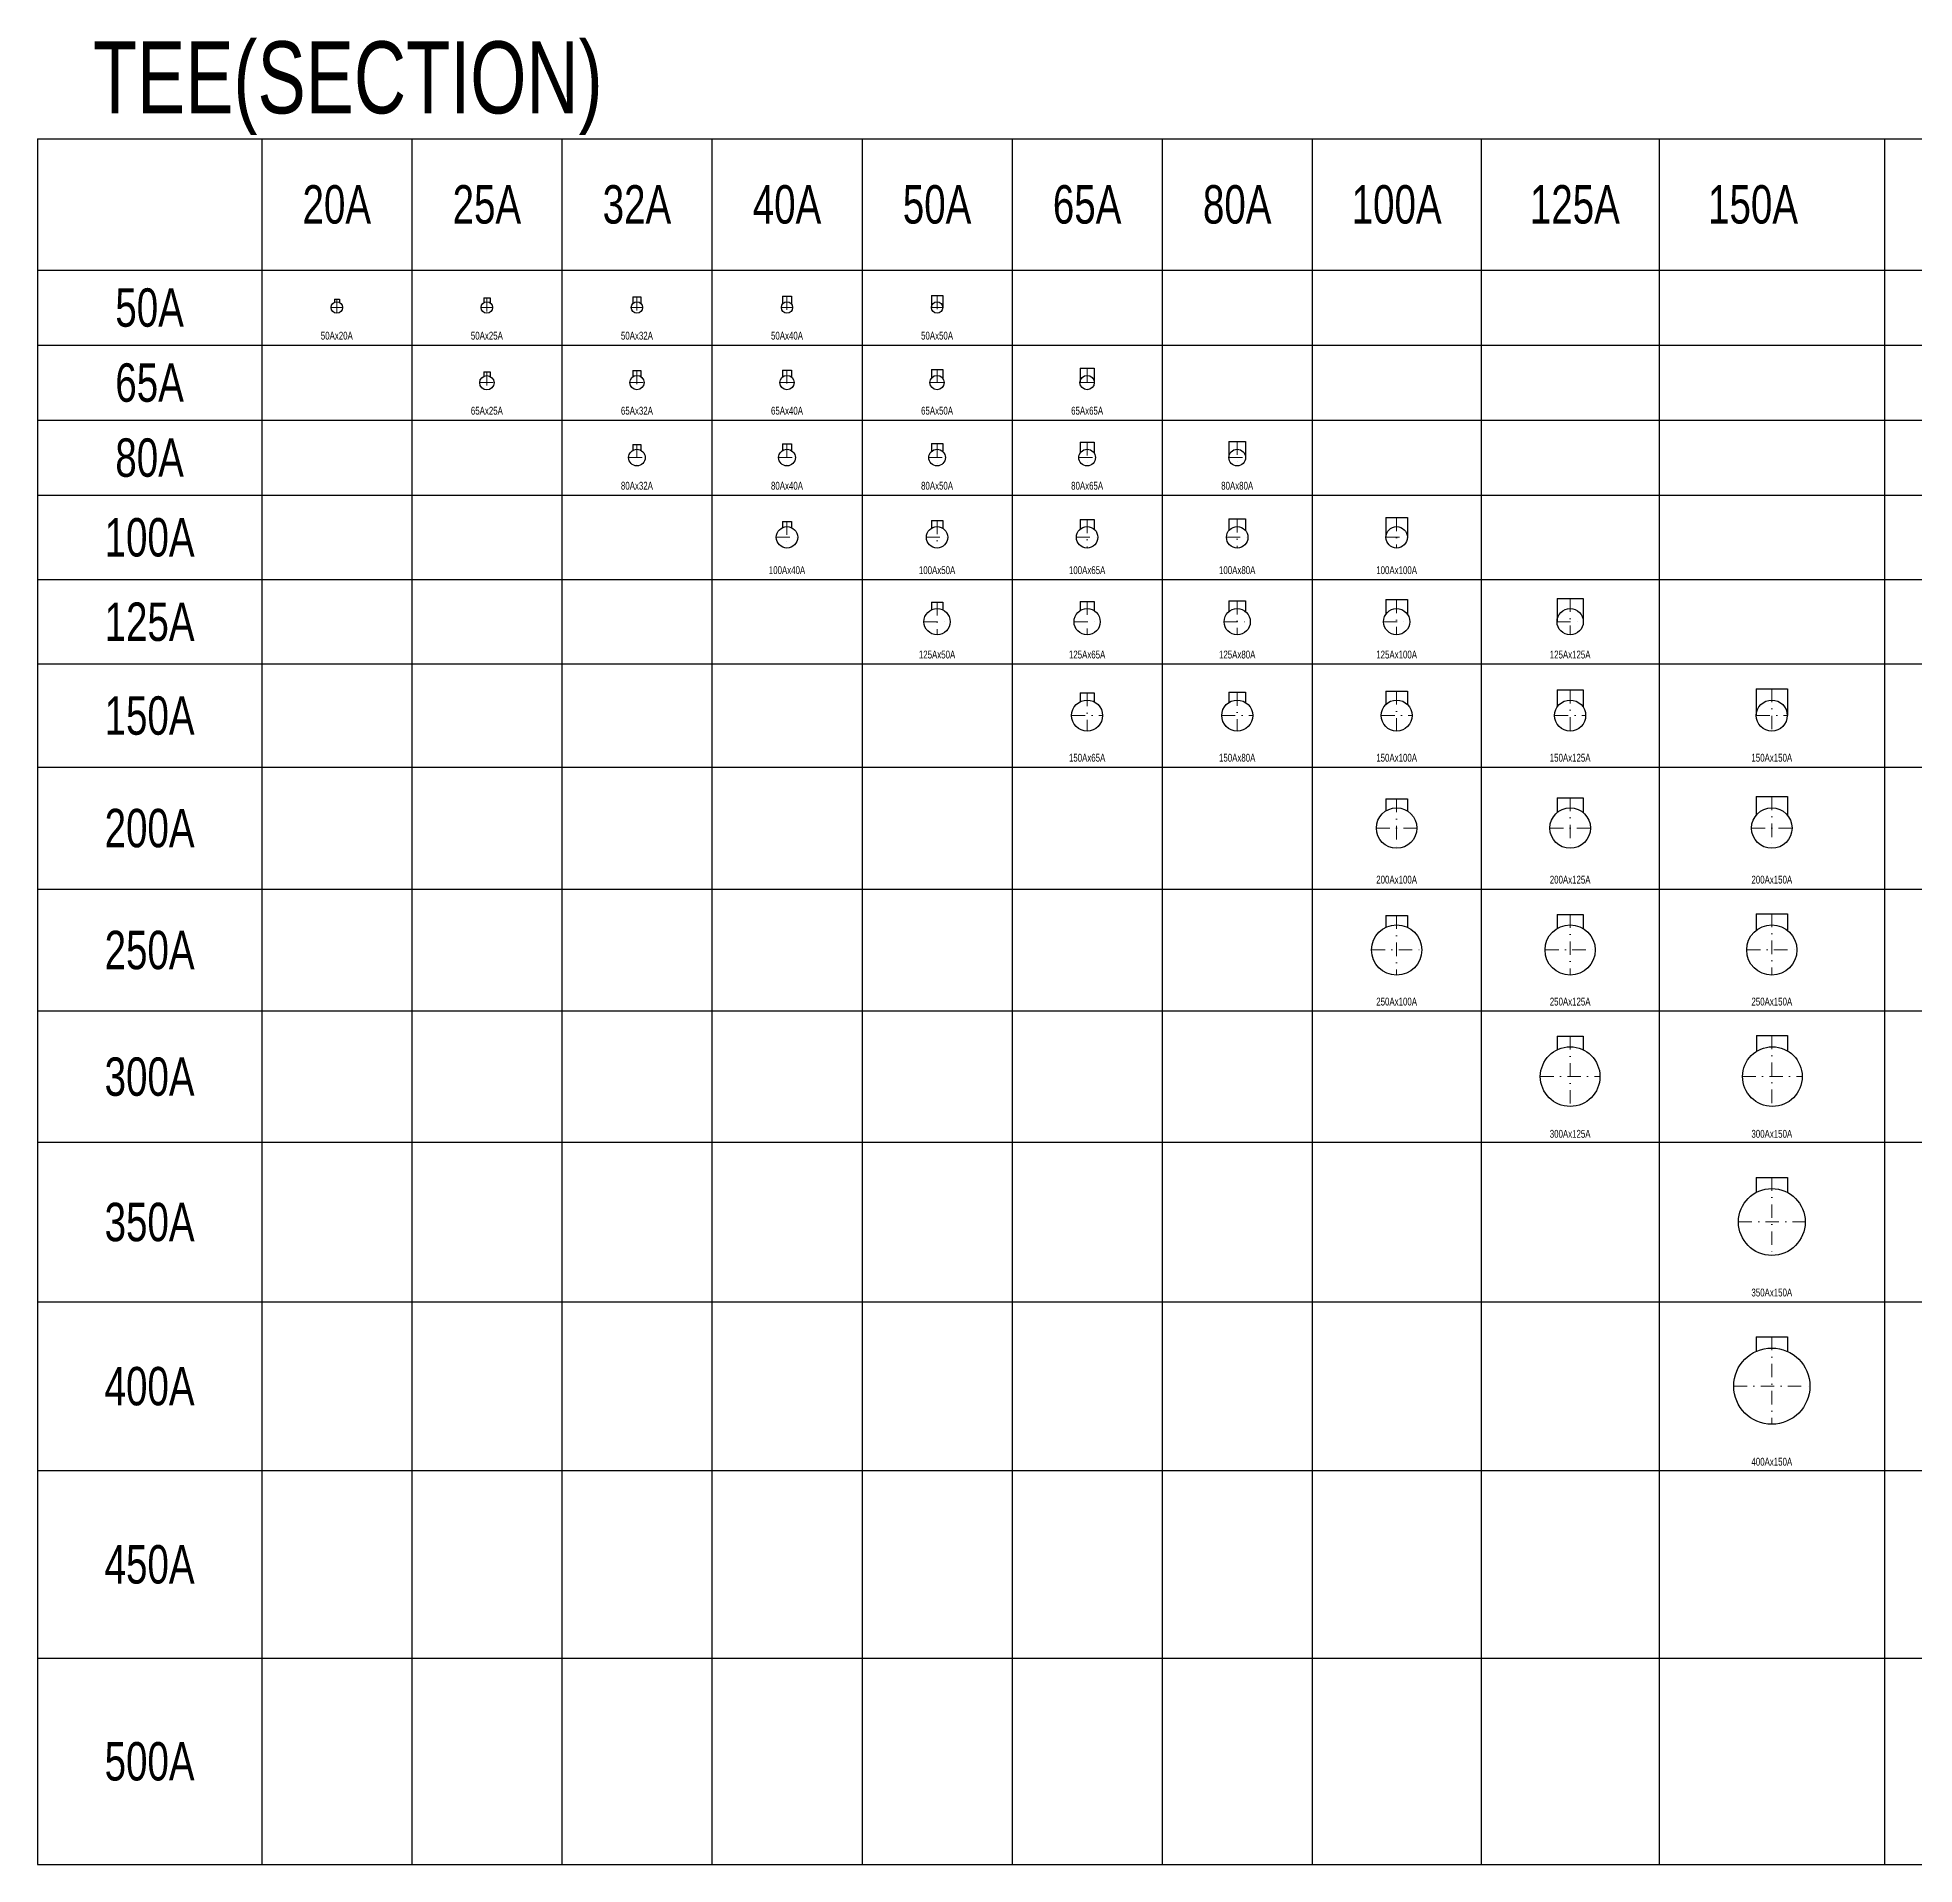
# Model space of a CAD drawing. Extents: x 0 to 90799, y 0 to 77868.
# Drawn here: x 46046 to 56051, y 55878 to 65617 of the extents above; entities that cross this region are included whole.
import ezdxf
from ezdxf.enums import TextEntityAlignment as Align

# ---------------------------------------------------------------- set-up
doc = ezdxf.new("R2010")
doc.units = 0
doc.header["$LTSCALE"] = 30
doc.header["$MEASUREMENT"] = 0
doc.linetypes.add('DGN Style 4', pattern=[4.8, 2.4, -1.2, 0, -1.2])
doc.layers.add('L(c)', color=1, linetype='DGN Style 4', lineweight=5)
doc.layers.add('L(txt)', color=2, linetype='Continuous', lineweight=13)
doc.styles.add('Style-ENGINEERING', font='ENGINEERING.shx')

# ---------------------------------------------------------------- blocks, each defined once
blk = doc.blocks.new('*U293')
for p, q in [((-17, 41), (17, 41)), ((-17, 41), (-17, 15)), ((17, 41), (17, 15))]:
    blk.add_line(p, q)
blk.add_circle((0, -10), 30.2)
blk = doc.blocks.new('*U294')
for p, q in [((-21, 44), (21, 44)), ((-21, 44), (-21, 8)), ((21, 44), (21, 8))]:
    blk.add_line(p, q)
blk.add_circle((0, -13), 30.2)
blk = doc.blocks.new('*U295')
for p, q in [((-24, 45), (24, 45)), ((-24, 45), (-24, 3)), ((24, 45), (24, 3))]:
    blk.add_line(p, q)
blk.add_circle((0, -15), 30.2)
blk = doc.blocks.new('*U296')
for p, q in [((-30, 47), (-30, -17)), ((-30, 47), (30, 47)), ((30, 47), (30, -17))]:
    blk.add_line(p, q)
blk.add_circle((0, -17), 30.2)
blk = doc.blocks.new('*U297')
for p, q in [((-38, 57), (-38, -19)), ((-38, 57), (38, 57)), ((38, 57), (38, -19))]:
    blk.add_line(p, q)
blk.add_circle((0, -19), 38.1)
blk = doc.blocks.new('*U298')
for p, q in [((-30, 54), (30, 54)), ((-30, 54), (-30, 7)), ((30, 54), (30, 7))]:
    blk.add_line(p, q)
blk.add_circle((0, -16), 38.1)
blk = doc.blocks.new('*U299')
for p, q in [((-24, 52), (24, 52)), ((-24, 52), (-24, 15)), ((24, 52), (24, 15))]:
    blk.add_line(p, q)
blk.add_circle((0, -14), 38.1)
blk = doc.blocks.new('*U300')
for p, q in [((-21, 51), (21, 51)), ((-21, 51), (-21, 19)), ((21, 51), (21, 19))]:
    blk.add_line(p, q)
blk.add_circle((0, -13), 38.1)
blk = doc.blocks.new('*U301')
for p, q in [((-24, 59), (24, 59)), ((-24, 59), (-24, 23)), ((24, 59), (24, 23))]:
    blk.add_line(p, q)
blk.add_circle((0, -14), 44.5)
blk = doc.blocks.new('*U302')
for p, q in [((-30, 60), (30, 60)), ((-30, 60), (-30, 17)), ((30, 60), (30, 17))]:
    blk.add_line(p, q)
blk.add_circle((0, -16), 44.5)
blk = doc.blocks.new('*U303')
for p, q in [((-38, 64), (38, 64)), ((-38, 64), (-38, 4)), ((38, 64), (38, 4))]:
    blk.add_line(p, q)
blk.add_circle((0, -19), 44.5)
blk = doc.blocks.new('*U304')
for p, q in [((-45, 65), (-45, -21)), ((-45, 65), (45, 65)), ((45, 65), (45, -21))]:
    blk.add_line(p, q)
blk.add_circle((0, -21), 44.5)
blk = doc.blocks.new('*U305')
for p, q in [((-57, 81), (-57, -24)), ((-57, 81), (57, 81)), ((57, 81), (57, -24))]:
    blk.add_line(p, q)
blk.add_circle((0, -24), 57.1)
blk = doc.blocks.new('*U306')
for p, q in [((-45, 78), (45, 78)), ((-45, 78), (-45, 15)), ((45, 78), (45, 15))]:
    blk.add_line(p, q)
blk.add_circle((0, -21), 57.1)
blk = doc.blocks.new('*U307')
for p, q in [((-38, 76), (38, 76)), ((-38, 76), (-38, 23)), ((38, 76), (38, 23))]:
    blk.add_line(p, q)
blk.add_circle((0, -19), 57.1)
blk = doc.blocks.new('*U308')
for p, q in [((-30, 73), (30, 73)), ((-30, 73), (-30, 33)), ((30, 73), (30, 33))]:
    blk.add_line(p, q)
blk.add_circle((0, -16), 57.1)
blk = doc.blocks.new('*U309')
for p, q in [((-38, 89), (38, 89)), ((-38, 89), (-38, 40)), ((38, 89), (38, 40))]:
    blk.add_line(p, q)
blk.add_circle((0, -19), 69.9)
blk = doc.blocks.new('*U310')
for p, q in [((-45, 90), (45, 90)), ((-45, 90), (-45, 33)), ((45, 90), (45, 33))]:
    blk.add_line(p, q)
blk.add_circle((0, -21), 69.9)
blk = doc.blocks.new('*U311')
for p, q in [((-57, 94), (57, 94)), ((-57, 94), (-57, 16)), ((57, 94), (57, 16))]:
    blk.add_line(p, q)
blk.add_circle((0, -24), 69.9)
blk = doc.blocks.new('*U312')
for p, q in [((-70, 97), (-70, -27)), ((-70, 97), (70, 97)), ((70, 97), (70, -27))]:
    blk.add_line(p, q)
blk.add_circle((0, -27), 69.9)
blk = doc.blocks.new('*U314')
for p, q in [((-13, 37), (14, 37)), ((-13, 37), (-13, 20)), ((14, 37), (14, 20))]:
    blk.add_line(p, q)
blk.add_circle((0, -7), 30.2)
blk = doc.blocks.new('*U315')
for p, q in [((-17, 48), (17, 48)), ((-17, 48), (-17, 25)), ((17, 48), (17, 25))]:
    blk.add_line(p, q)
blk.add_circle((0, -10), 38.1)
blk = doc.blocks.new('*U316')
for p, q in [((-21, 57), (21, 57)), ((-21, 57), (-21, 26)), ((21, 57), (21, 26))]:
    blk.add_line(p, q)
blk.add_circle((0, -13), 44.5)
blk = doc.blocks.new('*U317')
for p, q in [((-24, 71), (24, 71)), ((-24, 71), (-24, 37)), ((24, 71), (24, 37))]:
    blk.add_line(p, q)
blk.add_circle((0, -14), 57.1)
blk = doc.blocks.new('*U318')
for p, q in [((-30, 87), (30, 87)), ((-30, 87), (-30, 46)), ((30, 87), (30, 46))]:
    blk.add_line(p, q)
blk.add_circle((0, -17), 69.9)
blk = doc.blocks.new('*U386')
for p, q in [((-38, 102), (38, 102)), ((-38, 102), (-38, 54)), ((38, 102), (38, 54))]:
    blk.add_line(p, q)
blk.add_circle((0, -19), 82.6)
blk = doc.blocks.new('*U387')
for p, q in [((-45, 103), (45, 103)), ((-45, 103), (-45, 49)), ((45, 103), (45, 49))]:
    blk.add_line(p, q)
blk.add_circle((0, -21), 82.6)
blk = doc.blocks.new('*U388')
for p, q in [((-57, 106), (57, 106)), ((-57, 106), (-57, 36)), ((57, 106), (57, 36))]:
    blk.add_line(p, q)
blk.add_circle((0, -24), 82.6)
blk = doc.blocks.new('*U389')
for p, q in [((-70, 110), (70, 110)), ((-70, 110), (-70, 17)), ((70, 110), (70, 17))]:
    blk.add_line(p, q)
blk.add_circle((0, -27), 82.6)
blk = doc.blocks.new('*U390')
for p, q in [((-83, 113), (-83, -30)), ((-83, 113), (83, 113)), ((83, 113), (83, -30))]:
    blk.add_line(p, q)
blk.add_circle((0, -30), 82.6)
blk = doc.blocks.new('*U392')
for p, q in [((-83, 138), (83, 138)), ((-83, 138), (-83, 40)), ((83, 138), (83, 40))]:
    blk.add_line(p, q)
blk.add_circle((0, -30), 108)
blk = doc.blocks.new('*U393')
for p, q in [((-70, 135), (70, 135)), ((-70, 135), (-70, 56)), ((70, 135), (70, 56))]:
    blk.add_line(p, q)
blk.add_circle((0, -27), 108)
blk = doc.blocks.new('*U394')
for p, q in [((-57, 132), (57, 132)), ((-57, 132), (-57, 68)), ((57, 132), (57, 68))]:
    blk.add_line(p, q)
blk.add_circle((0, -24), 108)
blk = doc.blocks.new('*U395')
for p, q in [((-57, 159), (57, 159)), ((-57, 159), (-57, 96)), ((57, 159), (57, 96))]:
    blk.add_line(p, q)
blk.add_circle((0, -25), 134)
blk = doc.blocks.new('*U396')
for p, q in [((-70, 162), (70, 162)), ((-70, 162), (-70, 86)), ((70, 162), (70, 86))]:
    blk.add_line(p, q)
blk.add_circle((0, -28), 134)
blk = doc.blocks.new('*U397')
for p, q in [((-83, 163), (83, 163)), ((-83, 163), (-83, 75)), ((83, 163), (83, 75))]:
    blk.add_line(p, q)
blk.add_circle((0, -30), 134)
blk = doc.blocks.new('*U403')
for p, q in [((-85, 189), (80, 189)), ((-85, 189), (-85, 105)), ((80, 189), (80, 108))]:
    blk.add_line(p, q)
blk.add_circle((0, -30), 159)
blk = doc.blocks.new('*U404')
for p, q in [((-70, 188), (70, 188)), ((-70, 188), (-70, 115)), ((70, 188), (70, 115))]:
    blk.add_line(p, q)
blk.add_circle((0, -28), 159)
blk = doc.blocks.new('*U405')
for p, q in [((-83, 208), (83, 208)), ((-83, 208), (-83, 127)), ((83, 208), (83, 127))]:
    blk.add_line(p, q)
blk.add_circle((0, -30), 178)
blk = doc.blocks.new('*U415')
for p, q in [((-83, 233), (83, 233)), ((-83, 233), (-83, 156)), ((83, 233), (83, 156))]:
    blk.add_line(p, q)
blk.add_circle((0, -30), 203)

msp = doc.modelspace()

# ---------------------------------------------------------------- linework, layer by layer
for p, q in [((46046, 65078), (46046, 55878)), ((46046, 65078), (64991, 65078)), ((47241, 65078), (47241, 55878)), ((48041, 65078), (48041, 55878)), ((48841, 65078), (48841, 55878)), ((49641, 65078), (49641, 55878)), ((50441, 65078), (50441, 55878)), ((51241, 65078), (51241, 55878)), ((52041, 65078), (52041, 55878)), ((52841, 65078), (52841, 55878)), ((53741, 65078), (53741, 55878)), ((54691, 65078), (54691, 55878)), ((55891, 65078), (55891, 55878)), ((46046, 64378), (64991, 64378)), ((46046, 63978), (64991, 63978)), ((46046, 63578), (64991, 63578)), ((46046, 63178), (64991, 63178)), ((46046, 62728), (64991, 62728)), ((46046, 62278), (64991, 62278)), ((46046, 61728), (64991, 61728)), ((46046, 61078), (64991, 61078)), ((46046, 60428), (64991, 60428)), ((46046, 59728), (64991, 59728)), ((46046, 58878), (64991, 58878)), ((46046, 57978), (64991, 57978)), ((46046, 56978), (64991, 56978)), ((46046, 55878), (64991, 55878))]:
    msp.add_line(p, q)
at = {"layer": 'L(c)'}
for p, q in [((50041, 64238), (50041, 64148)), ((50841, 64241), (50841, 64148)), ((47611, 64178), (47671, 64178)), ((47641, 64222), (47641, 64148)), ((48411, 64178), (48472, 64178)), ((48441, 64229), (48441, 64148)), ((49211, 64178), (49272, 64178)), ((49241, 64235), (49241, 64148)), ((50011, 64178), (50072, 64178)), ((50811, 64178), (50872, 64178)), ((49241, 63841), (49241, 63740)), ((50041, 63845), (50041, 63740)), ((50841, 63848), (50841, 63740)), ((51641, 63854), (51641, 63740)), ((48403, 63778), (48479, 63778)), ((48441, 63835), (48441, 63740)), ((49203, 63778), (49279, 63778)), ((50003, 63778), (50079, 63778)), ((50803, 63778), (50879, 63778)), ((51603, 63778), (51679, 63778)), ((49241, 63448), (49241, 63333)), ((50041, 63451), (50041, 63333)), ((50841, 63454), (50841, 63333)), ((51641, 63461), (51641, 63333)), ((52441, 63464), (52441, 63333)), ((49197, 63378), (49286, 63378)), ((49997, 63378), (50086, 63378)), ((50797, 63378), (50886, 63378)), ((51597, 63378), (51686, 63378)), ((52397, 63378), (52486, 63378)), ((50041, 63039), (50041, 62896)), ((50841, 63042), (50841, 62896)), ((51641, 63048), (51641, 62896)), ((52441, 63051), (52441, 62896)), ((53291, 63058), (53291, 62896)), ((49984, 62953), (50098, 62953)), ((50784, 62953), (50898, 62953)), ((51584, 62953), (51698, 62953)), ((52384, 62953), (52498, 62953)), ((53234, 62953), (53348, 62953)), ((50841, 62608), (50841, 62433)), ((51641, 62611), (51641, 62433)), ((52441, 62614), (52441, 62433)), ((53291, 62620), (53291, 62433)), ((54216, 62627), (54216, 62433)), ((50771, 62503), (50911, 62503)), ((51571, 62503), (51711, 62503)), ((52371, 62503), (52511, 62503)), ((53221, 62503), (53361, 62503)), ((54146, 62503), (54286, 62503)), ((54216, 62139), (54216, 61920)), ((55291, 62146), (55291, 61920)), ((51641, 62124), (51641, 61920)), ((52441, 62127), (52441, 61920)), ((53291, 62133), (53291, 61920)), ((51559, 62003), (51724, 62003)), ((52359, 62003), (52524, 62003)), ((53209, 62003), (53374, 62003)), ((54134, 62003), (54299, 62003)), ((55209, 62003), (55374, 62003)), ((53291, 61559), (53291, 61295)), ((54216, 61565), (54216, 61295)), ((55291, 61571), (55291, 61295)), ((53183, 61403), (53399, 61403)), ((54108, 61403), (54324, 61403)), ((55183, 61403), (55399, 61403)), ((53291, 60937), (53291, 60619)), ((54216, 60943), (54216, 60619)), ((55291, 60947), (55291, 60620)), ((53158, 60753), (53425, 60753)), ((54083, 60753), (54350, 60753)), ((55158, 60753), (55425, 60753)), ((54216, 60294), (54216, 59919)), ((55291, 60297), (55291, 59919)), ((54057, 60078), (54376, 60078)), ((55134, 60078), (55453, 60078)), ((55291, 59541), (55291, 59125)), ((55113, 59303), (55469, 59303)), ((55291, 58691), (55291, 58225)), ((55088, 58428), (55494, 58428))]:
    msp.add_line(p, q, dxfattribs=at)

# ---------------------------------------------------------------- block references
for name, p in [('*U295', (50041, 64193)), ('*U296', (50841, 64195)), ('*U314', (47641, 64185)), ('*U293', (48441, 64188)), ('*U294', (49241, 64191)), ('*U300', (49241, 63791)), ('*U299', (50041, 63792)), ('*U298', (50841, 63794)), ('*U297', (51641, 63797)), ('*U315', (48441, 63787)), ('*U316', (49241, 63391)), ('*U301', (50041, 63392)), ('*U302', (50841, 63394)), ('*U303', (51641, 63397)), ('*U304', (52441, 63399)), ('*U317', (50041, 62967)), ('*U308', (50841, 62969)), ('*U307', (51641, 62972)), ('*U306', (52441, 62974)), ('*U305', (53291, 62977)), ('*U318', (50841, 62520)), ('*U309', (51641, 62522)), ('*U310', (52441, 62524)), ('*U311', (53291, 62527)), ('*U312', (54216, 62530)), ('*U389', (54216, 62030)), ('*U390', (55291, 62033)), ('*U386', (51641, 62022)), ('*U387', (52441, 62024)), ('*U388', (53291, 62027)), ('*U394', (53291, 61427)), ('*U393', (54216, 61430)), ('*U392', (55291, 61433)), ('*U395', (53291, 60778)), ('*U396', (54216, 60781)), ('*U397', (55291, 60783)), ('*U404', (54216, 60106)), ('*U403', (55294, 60108)), ('*U405', (55291, 59333)), ('*U415', (55291, 58458))]:
    msp.add_blockref(name, p)

# ---------------------------------------------------------------- texts
at = {"style": 'Style-ENGINEERING', "width": 0.75}
for s, p in [('50Ax20A', (47641, 64028)), ('50Ax25A', (48441, 64028)), ('50Ax32A', (49241, 64028)), ('50Ax40A', (50041, 64028)), ('50Ax50A', (50841, 64028)), ('65Ax25A', (48441, 63628)), ('65Ax32A', (49241, 63628)), ('65Ax40A', (50041, 63628)), ('65Ax50A', (50841, 63628)), ('65Ax65A', (51641, 63628)), ('80Ax32A', (49241, 63228)), ('80Ax40A', (50041, 63228)), ('80Ax50A', (50841, 63228)), ('80Ax65A', (51641, 63228)), ('80Ax80A', (52441, 63228)), ('100Ax40A', (50041, 62778)), ('100Ax50A', (50841, 62778)), ('100Ax65A', (51641, 62778)), ('100Ax80A', (52441, 62778)), ('100Ax100A', (53291, 62778)), ('125Ax50A', (50841, 62328)), ('125Ax65A', (51641, 62328)), ('125Ax80A', (52441, 62328)), ('125Ax100A', (53291, 62328)), ('125Ax125A', (54216, 62328)), ('150Ax65A', (51641, 61778)), ('150Ax80A', (52441, 61778)), ('150Ax100A', (53291, 61778)), ('150Ax125A', (54216, 61778)), ('150Ax150A', (55291, 61778)), ('200Ax100A', (53291, 61128)), ('200Ax125A', (54216, 61128)), ('200Ax150A', (55291, 61128)), ('250Ax100A', (53291, 60478)), ('250Ax125A', (54216, 60478)), ('250Ax150A', (55291, 60478)), ('300Ax125A', (54216, 59773)), ('300Ax150A', (55291, 59773)), ('350Ax150A', (55291, 58927)), ('400Ax150A', (55291, 58025))]:
    msp.add_text(s, height=41.9, dxfattribs=at).set_placement(p, align=Align.MIDDLE_CENTER)
at = {"layer": 'L(txt)', "style": 'Style-ENGINEERING', "width": 0.75}
msp.add_text('TEE(SECTION)', height=384, dxfattribs=at).set_placement((46341, 65405), align=Align.MIDDLE_LEFT)
for s, p in [('20A', (47641, 64728)), ('25A', (48441, 64728)), ('32A', (49241, 64728)), ('40A', (50041, 64728)), ('50A', (50841, 64728)), ('65A', (51641, 64728)), ('80A', (52441, 64728)), ('100A', (53291, 64728)), ('125A', (54241, 64728)), ('150A', (55191, 64728)), ('50A', (46643, 64178)), ('65A', (46643, 63778)), ('80A', (46643, 63378)), ('100A', (46643, 62953)), ('125A', (46643, 62503)), ('150A', (46643, 62003)), ('200A', (46643, 61403)), ('250A', (46643, 60753)), ('300A', (46643, 60078)), ('350A', (46643, 59303)), ('400A', (46643, 58428)), ('450A', (46643, 57478)), ('500A', (46643, 56428))]:
    msp.add_text(s, height=204.8, dxfattribs=at).set_placement(p, align=Align.MIDDLE_CENTER)

doc.saveas('drawing.dxf')
